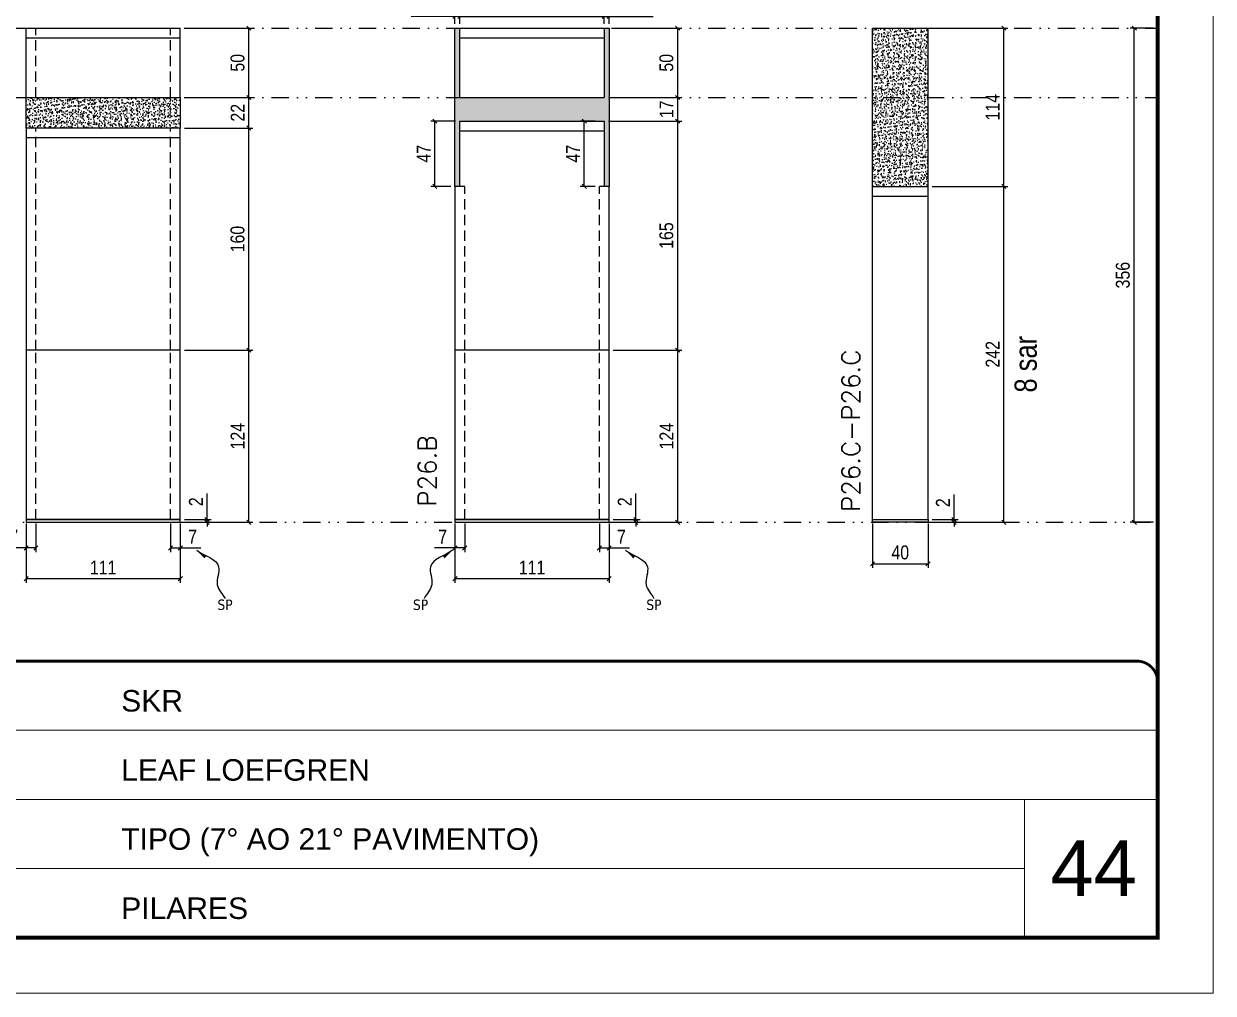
# Model space of a CAD drawing. Extents: x 14400 to 27878, y -21631 to 6985.
# Drawn here: x 19797 to 20653, y -5551 to -4853 of the extents above; entities that cross this region are included whole.
import ezdxf

# ---------------------------------------------------------------- set-up
doc = ezdxf.new("R2010")
doc.units = 0
for name, pattern in [('CONTINUO', [0]), ('DASHED', [0.75, 0.5, -0.25]), ('DIVIDE2', [0.625, 0.25, -0.125, 0, -0.125, 0, -0.125]), ('HIDDEN', [0.375, 0.25, -0.125])]:
    doc.linetypes.add(name, pattern=pattern)
for name, color, linetype, lineweight in [('CARIMBO', 255, 'Continuous', 9), ('Folhas', 255, 'Continuous', 9), ('SARRAFO DE PRESSAO', 251, 'DASHED', 9), ('Texto Seção', 7, 'Continuous', 15)]:
    doc.layers.add(name, color=color, linetype=linetype, lineweight=lineweight)
for name, color, linetype in [('COTA', 241, 'Continuous'), ('NOMENCLATURA', 7, 'Continuous'), ('Nível', 160, 'Continuous'), ('Painéis', 200, 'Continuous'), ('SARR_2.2x7', 40, 'Continuous'), ('Sarrafo de Pressão', 42, 'HIDDEN'), ('texto', 7, 'Continuous')]:
    doc.layers.add(name, color=color, linetype=linetype)
doc.styles.add('ARIAL', font='arial.ttf')
doc.styles.add('ARIAL_NARROW', font='ARIALN.TTF', dxfattribs={"height": 0.2})
doc.styles.add('COTA TECNICA', font='techl___.ttf', dxfattribs={"height": 10})
doc.styles.add('COTA TECNICA-50', font='techl___.ttf', dxfattribs={"height": 10})
doc.styles.add('REGUA-120', font='ROMANS.shx', dxfattribs={"height": 15})
doc.styles.get("Standard").update_dxf_attribs({"font": 'arial.ttf'})
doc.dimstyles.new('COTA PAINEL-50', dxfattribs={"dimtxt": 10, "dimasz": 3, "dimexe": 3, "dimexo": 3, "dimgap": 3, "dimtad": 1, "dimdec": 1, "dimzin": 12, "dimdsep": 46, "dimtxsty": 'COTA TECNICA-50', "dimblk1": 'OBLIQUE', "dimblk2": 'OBLIQUE', "dimsah": 1, "dimcen": 0.9, "dimclrd": 4, "dimclre": 4, "dimclrt": 240, "dimadec": 1, "dimazin": 3, "dimtfac": 1, "dimtdec": 1, "dimtmove": 0, "dimatfit": 3, "dimfxl": 1, "dimtolj": 1, "dimtzin": 12, "dimarcsym": 0})
doc.dimstyles.new('PAINEL', dxfattribs={"dimtxt": 10, "dimasz": 3, "dimexe": 3, "dimexo": 3, "dimgap": 3, "dimtad": 1, "dimdec": 1, "dimzin": 12, "dimdsep": 46, "dimtxsty": 'COTA TECNICA', "dimblk1": 'OBLIQUE', "dimblk2": 'OBLIQUE', "dimsah": 1, "dimcen": 0.9, "dimclrd": 4, "dimclre": 4, "dimclrt": 240, "dimadec": 1, "dimazin": 3, "dimtfac": 1, "dimtdec": 1, "dimtmove": 0, "dimatfit": 3, "dimfxl": 1, "dimtolj": 1, "dimtzin": 12, "dimarcsym": 0})
doc.dimstyles.get("Standard").update_dxf_attribs({"dimtxt": 0.18, "dimasz": 0.18, "dimexe": 0.18, "dimexo": 0.0625, "dimgap": 0.09, "dimtad": 0, "dimtih": 1, "dimtoh": 1, "dimdec": 4, "dimzin": 0, "dimdsep": 46, "dimtxsty": 'Standard', "dimcen": 0.09, "dimadec": 0, "dimazin": 0, "dimtfac": 1, "dimtdec": 4, "dimtofl": 0, "dimtmove": 0, "dimatfit": 3, "dimfxl": 1, "dimtolj": 1, "dimtzin": 0, "dimarcsym": 0})

# ---------------------------------------------------------------- blocks, each defined once
blk = doc.blocks.new('9999999999')
at = {"color": 30, "linetype": 'CONTINUO'}
for p, q in [((98564.56, 34379.64), (99583.98, 34379.64)), ((98564.56, 34329.83), (99487.98, 34329.83)), ((99583.98, 34329.83), (99487.98, 34329.83)), ((99487.98, 34329.83), (99487.98, 34230.21)), ((98564.56, 34280.02), (99487.98, 34280.02))]:
    blk.add_line(p, q, dxfattribs=at)
at = {"color": 30, "linetype": 'CONTINUO', "const_width": 2}
blk.add_lwpolyline([(99583.98, 34230.21), (99583.98, 34414.45, 0.414214), (99568.98, 34429.45), (98228.98, 34429.45, 0.414214), (98213.98, 34414.45), (98213.98, 34245.21, 0.414214), (98228.98, 34230.21), (99583.98, 34230.21)], format="xyb", dxfattribs=at)
at = {"layer": 'Folhas'}
blk.add_lwpolyline([(98138.98, 34190.21), (99623.98, 34190.21), (99623.98, 35240.21), (98138.98, 35240.21)], close=True, dxfattribs=at)
at = {"layer": 'Folhas', "color": 30, "const_width": 3}
blk.add_lwpolyline([(98213.98, 34230.21), (99583.98, 34230.21), (99583.98, 35200.21), (98213.98, 35200.21)], close=True, dxfattribs=at)
at = {"color": 7, "linetype": 'Continuous', "ltscale": 5, "style": 'ARIAL'}
for s, height, p in [('SKR', 15.483, (98837.68, 34393.13)), ('LEAF LOEFGREN', 15.4829, (98837.68, 34343.32)), ('TIPO (7° AO 21° PAVIMENTO)', 15.4829, (98837.68, 34293.51)), ('PILARES', 15.483, (98837.68, 34243.7))]:
    blk.add_text(s, height=height, dxfattribs=at).set_placement(p)
blk = doc.blocks.new('_Oblique')
at = {"color": 0, "linetype": 'ByBlock', "lineweight": -2}
blk.add_line((-0.5, -0.5), (0.5, 0.5), dxfattribs=at)
blk = doc.blocks.new('*D2198')
at = {"layer": 'COTA', "color": 4, "lineweight": -2, "transparency": 16777216}
for p, q in [((20610.47, -4855.74), (20593.63, -4855.74)), ((20596.63, -5211.74), (20596.63, -4855.74)), ((20610.47, -5211.74), (20593.63, -5211.74))]:
    blk.add_line(p, q, dxfattribs=at)
at = {"layer": 'Defpoints', "color": 0, "transparency": 16777216}
for p in [(20596.63, -4855.74), (20613.47, -4855.74), (20613.47, -5211.74)]:
    blk.add_point(p, dxfattribs=at)
at = {"layer": 'COTA', "color": 4, "lineweight": -2, "transparency": 16777216, "xscale": 3, "yscale": 3, "zscale": 3}
for p, rotation in [((20596.63, -4855.74), 90), ((20596.63, -5211.74), 270)]:
    blk.add_blockref('_Oblique', p, dxfattribs=dict(at, rotation=rotation))
at = {"layer": 'COTA', "color": 240, "transparency": 16777216, "insert": (20588.41, -5033.74), "char_height": 10, "attachment_point": 5, "rotation": 90, "style": 'COTA TECNICA'}
blk.add_mtext('\\A1;356', dxfattribs=at)
blk = doc.blocks.new('*D2199')
at = {"layer": 'COTA', "color": 4, "lineweight": -2, "transparency": 16777216}
for p, q in [((19798.68, -5212.74), (19798.68, -5255.42)), ((19909.68, -5212.74), (19909.68, -5255.42)), ((19909.68, -5252.42), (19798.68, -5252.42))]:
    blk.add_line(p, q, dxfattribs=at)
at = {"layer": 'Defpoints', "color": 0, "transparency": 16777216}
for p in [(19798.68, -5209.74), (19909.68, -5209.74), (19798.68, -5252.42)]:
    blk.add_point(p, dxfattribs=at)
at = {"layer": 'COTA', "color": 4, "lineweight": -2, "transparency": 16777216, "xscale": 3, "yscale": 3, "zscale": 3, "rotation": 180}
blk.add_blockref('_Oblique', (19798.68, -5252.42), dxfattribs=at)
at = {"layer": 'COTA', "color": 4, "lineweight": -2, "transparency": 16777216, "xscale": 3, "yscale": 3, "zscale": 3}
blk.add_blockref('_Oblique', (19909.68, -5252.42), dxfattribs=at)
at = {"layer": 'COTA', "color": 240, "transparency": 16777216, "insert": (19854.18, -5244.36), "char_height": 10, "attachment_point": 5, "style": 'COTA TECNICA'}
blk.add_mtext('\\A1;111', dxfattribs=at)
blk = doc.blocks.new('*D2200')
at = {"layer": 'COTA', "color": 4, "lineweight": -2, "transparency": 16777216}
for p, q in [((19902.68, -5212.74), (19902.68, -5233.25)), ((19909.68, -5214.74), (19909.68, -5233.25)), ((19902.68, -5230.25), (19909.68, -5230.25)), ((19909.68, -5230.25), (19924.41, -5230.25))]:
    blk.add_line(p, q, dxfattribs=at)
at = {"layer": 'Defpoints', "color": 0, "transparency": 16777216}
for p in [(19902.68, -5209.74), (19909.68, -5211.74), (19909.68, -5230.25)]:
    blk.add_point(p, dxfattribs=at)
at = {"layer": 'COTA', "color": 4, "lineweight": -2, "transparency": 16777216, "xscale": 3, "yscale": 3, "zscale": 3, "rotation": 180}
blk.add_blockref('_Oblique', (19902.68, -5230.25), dxfattribs=at)
at = {"layer": 'COTA', "color": 4, "lineweight": -2, "transparency": 16777216, "xscale": 3, "yscale": 3, "zscale": 3}
blk.add_blockref('_Oblique', (19909.68, -5230.25), dxfattribs=at)
at = {"layer": 'COTA', "color": 240, "transparency": 16777216, "insert": (19918.54, -5222.18), "char_height": 10, "attachment_point": 5, "style": 'COTA TECNICA-50'}
blk.add_mtext('\\A1;7', dxfattribs=at)
blk = doc.blocks.new('*D2201')
at = {"layer": 'COTA', "color": 4, "lineweight": -2, "transparency": 16777216}
for p, q in [((19798.68, -5214.74), (19798.68, -5233.25)), ((19805.68, -5212.74), (19805.68, -5233.25)), ((19798.68, -5230.25), (19783.95, -5230.25)), ((19805.68, -5230.25), (19798.68, -5230.25))]:
    blk.add_line(p, q, dxfattribs=at)
at = {"layer": 'Defpoints', "color": 0, "transparency": 16777216}
for p in [(19798.68, -5211.74), (19805.68, -5209.74), (19798.68, -5230.25)]:
    blk.add_point(p, dxfattribs=at)
at = {"layer": 'COTA', "color": 4, "lineweight": -2, "transparency": 16777216, "xscale": 3, "yscale": 3, "zscale": 3, "rotation": 180}
blk.add_blockref('_Oblique', (19798.68, -5230.25), dxfattribs=at)
at = {"layer": 'COTA', "color": 4, "lineweight": -2, "transparency": 16777216, "xscale": 3, "yscale": 3, "zscale": 3}
blk.add_blockref('_Oblique', (19805.68, -5230.25), dxfattribs=at)
at = {"layer": 'COTA', "color": 240, "transparency": 16777216, "insert": (19789.81, -5222.18), "char_height": 10, "attachment_point": 5, "style": 'COTA TECNICA-50'}
blk.add_mtext('\\A1;7', dxfattribs=at)
blk = doc.blocks.new('*D2203')
at = {"layer": 'COTA', "color": 4, "linetype": 'ByBlock', "lineweight": -2, "transparency": 16777216}
for p, q in [((19912.68, -5087.74), (19962.04, -5087.74)), ((19959.04, -5211.74), (19959.04, -5087.74)), ((19912.68, -5211.74), (19962.04, -5211.74))]:
    blk.add_line(p, q, dxfattribs=at)
at = {"layer": 'Defpoints', "color": 0, "linetype": 'ByBlock', "transparency": 16777216}
for p in [(19909.68, -5087.74), (19959.04, -5087.74), (19909.68, -5211.74)]:
    blk.add_point(p, dxfattribs=at)
at = {"layer": 'COTA', "color": 4, "linetype": 'ByBlock', "lineweight": -2, "transparency": 16777216, "xscale": 3, "yscale": 3, "zscale": 3}
for p, rotation in [((19959.04, -5087.74), 90), ((19959.04, -5211.74), 270)]:
    blk.add_blockref('_Oblique', p, dxfattribs=dict(at, rotation=rotation))
at = {"layer": 'COTA', "color": 240, "linetype": 'ByBlock', "transparency": 16777216, "insert": (19950.97, -5149.74), "char_height": 10, "attachment_point": 5, "rotation": 90, "style": 'COTA TECNICA'}
blk.add_mtext('\\A1;124', dxfattribs=at)
blk = doc.blocks.new('*D2202')
at = {"layer": 'COTA', "color": 4, "lineweight": -2, "transparency": 16777216}
for p, q in [((19928.94, -5209.74), (19928.94, -5190.94)), ((19912.68, -5209.74), (19931.94, -5209.74)), ((19912.68, -5211.74), (19931.94, -5211.74)), ((19928.94, -5211.74), (19928.94, -5209.74)), ((19928.94, -5211.74), (19928.94, -5214.74))]:
    blk.add_line(p, q, dxfattribs=at)
at = {"layer": 'Defpoints', "color": 0, "transparency": 16777216}
for p in [(19909.68, -5209.74), (19909.68, -5211.74), (19928.94, -5211.74)]:
    blk.add_point(p, dxfattribs=at)
at = {"layer": 'COTA', "color": 4, "lineweight": -2, "transparency": 16777216, "xscale": 3, "yscale": 3, "zscale": 3}
for p, rotation in [((19928.94, -5209.74), 270), ((19928.94, -5211.74), 90)]:
    blk.add_blockref('_Oblique', p, dxfattribs=dict(at, rotation=rotation))
at = {"layer": 'COTA', "color": 240, "transparency": 16777216, "insert": (19920.94, -5196.99), "char_height": 10, "attachment_point": 5, "rotation": 90, "style": 'COTA TECNICA-50'}
blk.add_mtext('\\A1;2', dxfattribs=at)
blk = doc.blocks.new('*D2204')
at = {"layer": 'COTA', "color": 4, "linetype": 'ByBlock', "lineweight": -2, "transparency": 16777216}
for p, q in [((19912.68, -5087.74), (19962.04, -5087.74)), ((19959.04, -5211.74), (19959.04, -5087.74)), ((19912.68, -5211.74), (19962.04, -5211.74))]:
    blk.add_line(p, q, dxfattribs=at)
at = {"layer": 'Defpoints', "color": 0, "linetype": 'ByBlock', "transparency": 16777216}
for p in [(19909.68, -5087.74), (19959.04, -5087.74), (19909.68, -5211.74)]:
    blk.add_point(p, dxfattribs=at)
at = {"layer": 'COTA', "color": 4, "linetype": 'ByBlock', "lineweight": -2, "transparency": 16777216, "xscale": 3, "yscale": 3, "zscale": 3}
for p, rotation in [((19959.04, -5087.74), 90), ((19959.04, -5211.74), 270)]:
    blk.add_blockref('_Oblique', p, dxfattribs=dict(at, rotation=rotation))
at = {"layer": 'COTA', "color": 240, "linetype": 'ByBlock', "transparency": 16777216, "insert": (19950.97, -5149.74), "char_height": 10, "attachment_point": 5, "rotation": 90, "style": 'COTA TECNICA'}
blk.add_mtext('\\A1;124', dxfattribs=at)
blk = doc.blocks.new('*D2205')
at = {"layer": 'COTA', "color": 4, "lineweight": -2, "transparency": 16777216}
for p, q in [((19912.68, -4905.74), (19962.04, -4905.74)), ((19959.04, -4927.74), (19959.04, -4905.74)), ((19912.68, -4927.74), (19962.04, -4927.74))]:
    blk.add_line(p, q, dxfattribs=at)
at = {"layer": 'Defpoints', "color": 0, "transparency": 16777216}
for p in [(19909.68, -4905.74), (19959.04, -4905.74), (19909.68, -4927.74)]:
    blk.add_point(p, dxfattribs=at)
at = {"layer": 'COTA', "color": 4, "lineweight": -2, "transparency": 16777216, "xscale": 3, "yscale": 3, "zscale": 3}
for p, rotation in [((19959.04, -4905.74), 90), ((19959.04, -4927.74), 270)]:
    blk.add_blockref('_Oblique', p, dxfattribs=dict(at, rotation=rotation))
at = {"layer": 'COTA', "color": 240, "transparency": 16777216, "insert": (19951.04, -4916.74), "char_height": 10, "attachment_point": 5, "rotation": 90, "style": 'COTA TECNICA'}
blk.add_mtext('\\A1;22', dxfattribs=at)
blk = doc.blocks.new('*D2206')
at = {"layer": 'COTA', "color": 4, "lineweight": -2, "transparency": 16777216}
for p, q in [((19912.68, -4927.74), (19962.04, -4927.74)), ((19959.04, -5087.74), (19959.04, -4927.74)), ((19912.68, -5087.74), (19962.04, -5087.74))]:
    blk.add_line(p, q, dxfattribs=at)
at = {"layer": 'Defpoints', "color": 0, "transparency": 16777216}
for p in [(19909.68, -4927.74), (19959.04, -4927.74), (19909.68, -5087.74)]:
    blk.add_point(p, dxfattribs=at)
at = {"layer": 'COTA', "color": 4, "lineweight": -2, "transparency": 16777216, "xscale": 3, "yscale": 3, "zscale": 3}
for p, rotation in [((19959.04, -4927.74), 90), ((19959.04, -5087.74), 270)]:
    blk.add_blockref('_Oblique', p, dxfattribs=dict(at, rotation=rotation))
at = {"layer": 'COTA', "color": 240, "transparency": 16777216, "insert": (19950.94, -5007.74), "char_height": 10, "attachment_point": 5, "rotation": 90, "style": 'COTA TECNICA'}
blk.add_mtext('\\A1;160', dxfattribs=at)
blk = doc.blocks.new('*D2207')
at = {"layer": 'COTA', "color": 4, "lineweight": -2, "transparency": 16777216}
for p, q in [((19912.68, -4855.74), (19962.04, -4855.74)), ((19959.04, -4905.74), (19959.04, -4855.74)), ((19912.68, -4905.74), (19962.04, -4905.74))]:
    blk.add_line(p, q, dxfattribs=at)
at = {"layer": 'Defpoints', "color": 0, "transparency": 16777216}
for p in [(19909.68, -4855.74), (19959.04, -4855.74), (19909.68, -4905.74)]:
    blk.add_point(p, dxfattribs=at)
at = {"layer": 'COTA', "color": 4, "lineweight": -2, "transparency": 16777216, "xscale": 3, "yscale": 3, "zscale": 3}
for p, rotation in [((19959.04, -4855.74), 90), ((19959.04, -4905.74), 270)]:
    blk.add_blockref('_Oblique', p, dxfattribs=dict(at, rotation=rotation))
at = {"layer": 'COTA', "color": 240, "transparency": 16777216, "insert": (19950.94, -4880.74), "char_height": 10, "attachment_point": 5, "rotation": 90, "style": 'COTA TECNICA'}
blk.add_mtext('\\A1;50', dxfattribs=at)
blk = doc.blocks.new('*D2208')
at = {"layer": 'COTA', "color": 4, "lineweight": -2, "transparency": 16777216}
for p, q in [((20107.49, -5212.74), (20107.49, -5255.42)), ((20218.49, -5212.74), (20218.49, -5255.42)), ((20218.49, -5252.42), (20107.49, -5252.42))]:
    blk.add_line(p, q, dxfattribs=at)
at = {"layer": 'Defpoints', "color": 0, "transparency": 16777216}
for p in [(20107.49, -5209.74), (20218.49, -5209.74), (20107.49, -5252.42)]:
    blk.add_point(p, dxfattribs=at)
at = {"layer": 'COTA', "color": 4, "lineweight": -2, "transparency": 16777216, "xscale": 3, "yscale": 3, "zscale": 3, "rotation": 180}
blk.add_blockref('_Oblique', (20107.49, -5252.42), dxfattribs=at)
at = {"layer": 'COTA', "color": 4, "lineweight": -2, "transparency": 16777216, "xscale": 3, "yscale": 3, "zscale": 3}
blk.add_blockref('_Oblique', (20218.49, -5252.42), dxfattribs=at)
at = {"layer": 'COTA', "color": 240, "transparency": 16777216, "insert": (20162.99, -5244.36), "char_height": 10, "attachment_point": 5, "style": 'COTA TECNICA'}
blk.add_mtext('\\A1;111', dxfattribs=at)
blk = doc.blocks.new('*D2209')
at = {"layer": 'COTA', "color": 4, "lineweight": -2, "transparency": 16777216}
for p, q in [((20211.49, -5212.74), (20211.49, -5233.25)), ((20218.49, -5214.74), (20218.49, -5233.25)), ((20211.49, -5230.25), (20218.49, -5230.25)), ((20218.49, -5230.25), (20233.22, -5230.25))]:
    blk.add_line(p, q, dxfattribs=at)
at = {"layer": 'Defpoints', "color": 0, "transparency": 16777216}
for p in [(20211.49, -5209.74), (20218.49, -5211.74), (20218.49, -5230.25)]:
    blk.add_point(p, dxfattribs=at)
at = {"layer": 'COTA', "color": 4, "lineweight": -2, "transparency": 16777216, "xscale": 3, "yscale": 3, "zscale": 3, "rotation": 180}
blk.add_blockref('_Oblique', (20211.49, -5230.25), dxfattribs=at)
at = {"layer": 'COTA', "color": 4, "lineweight": -2, "transparency": 16777216, "xscale": 3, "yscale": 3, "zscale": 3}
blk.add_blockref('_Oblique', (20218.49, -5230.25), dxfattribs=at)
at = {"layer": 'COTA', "color": 240, "transparency": 16777216, "insert": (20227.35, -5222.18), "char_height": 10, "attachment_point": 5, "style": 'COTA TECNICA-50'}
blk.add_mtext('\\A1;7', dxfattribs=at)
blk = doc.blocks.new('*D2210')
at = {"layer": 'COTA', "color": 4, "lineweight": -2, "transparency": 16777216}
for p, q in [((20107.49, -5214.74), (20107.49, -5233.25)), ((20114.49, -5212.74), (20114.49, -5233.25)), ((20107.49, -5230.25), (20092.76, -5230.25)), ((20114.49, -5230.25), (20107.49, -5230.25))]:
    blk.add_line(p, q, dxfattribs=at)
at = {"layer": 'Defpoints', "color": 0, "transparency": 16777216}
for p in [(20107.49, -5211.74), (20114.49, -5209.74), (20107.49, -5230.25)]:
    blk.add_point(p, dxfattribs=at)
at = {"layer": 'COTA', "color": 4, "lineweight": -2, "transparency": 16777216, "xscale": 3, "yscale": 3, "zscale": 3, "rotation": 180}
blk.add_blockref('_Oblique', (20107.49, -5230.25), dxfattribs=at)
at = {"layer": 'COTA', "color": 4, "lineweight": -2, "transparency": 16777216, "xscale": 3, "yscale": 3, "zscale": 3}
blk.add_blockref('_Oblique', (20114.49, -5230.25), dxfattribs=at)
at = {"layer": 'COTA', "color": 240, "transparency": 16777216, "insert": (20098.62, -5222.18), "char_height": 10, "attachment_point": 5, "style": 'COTA TECNICA-50'}
blk.add_mtext('\\A1;7', dxfattribs=at)
blk = doc.blocks.new('*D2212')
at = {"layer": 'COTA', "color": 4, "linetype": 'ByBlock', "lineweight": -2, "transparency": 16777216}
for p, q in [((20221.49, -5087.74), (20270.85, -5087.74)), ((20267.85, -5211.74), (20267.85, -5087.74)), ((20221.49, -5211.74), (20270.85, -5211.74))]:
    blk.add_line(p, q, dxfattribs=at)
at = {"layer": 'Defpoints', "color": 0, "linetype": 'ByBlock', "transparency": 16777216}
for p in [(20218.49, -5087.74), (20267.85, -5087.74), (20218.49, -5211.74)]:
    blk.add_point(p, dxfattribs=at)
at = {"layer": 'COTA', "color": 4, "linetype": 'ByBlock', "lineweight": -2, "transparency": 16777216, "xscale": 3, "yscale": 3, "zscale": 3}
for p, rotation in [((20267.85, -5087.74), 90), ((20267.85, -5211.74), 270)]:
    blk.add_blockref('_Oblique', p, dxfattribs=dict(at, rotation=rotation))
at = {"layer": 'COTA', "color": 240, "linetype": 'ByBlock', "transparency": 16777216, "insert": (20259.78, -5149.74), "char_height": 10, "attachment_point": 5, "rotation": 90, "style": 'COTA TECNICA'}
blk.add_mtext('\\A1;124', dxfattribs=at)
blk = doc.blocks.new('*D2211')
at = {"layer": 'COTA', "color": 4, "lineweight": -2, "transparency": 16777216}
for p, q in [((20237.75, -5209.74), (20237.75, -5190.94)), ((20221.49, -5209.74), (20240.75, -5209.74)), ((20221.49, -5211.74), (20240.75, -5211.74)), ((20237.75, -5211.74), (20237.75, -5209.74)), ((20237.75, -5211.74), (20237.75, -5214.74))]:
    blk.add_line(p, q, dxfattribs=at)
at = {"layer": 'Defpoints', "color": 0, "transparency": 16777216}
for p in [(20218.49, -5209.74), (20218.49, -5211.74), (20237.75, -5211.74)]:
    blk.add_point(p, dxfattribs=at)
at = {"layer": 'COTA', "color": 4, "lineweight": -2, "transparency": 16777216, "xscale": 3, "yscale": 3, "zscale": 3}
for p, rotation in [((20237.75, -5209.74), 270), ((20237.75, -5211.74), 90)]:
    blk.add_blockref('_Oblique', p, dxfattribs=dict(at, rotation=rotation))
at = {"layer": 'COTA', "color": 240, "transparency": 16777216, "insert": (20229.75, -5196.99), "char_height": 10, "attachment_point": 5, "rotation": 90, "style": 'COTA TECNICA-50'}
blk.add_mtext('\\A1;2', dxfattribs=at)
blk = doc.blocks.new('*D2213')
at = {"layer": 'COTA', "color": 4, "linetype": 'ByBlock', "lineweight": -2, "transparency": 16777216}
for p, q in [((20221.49, -5087.74), (20270.85, -5087.74)), ((20267.85, -5211.74), (20267.85, -5087.74)), ((20221.49, -5211.74), (20270.85, -5211.74))]:
    blk.add_line(p, q, dxfattribs=at)
at = {"layer": 'Defpoints', "color": 0, "linetype": 'ByBlock', "transparency": 16777216}
for p in [(20218.49, -5087.74), (20267.85, -5087.74), (20218.49, -5211.74)]:
    blk.add_point(p, dxfattribs=at)
at = {"layer": 'COTA', "color": 4, "linetype": 'ByBlock', "lineweight": -2, "transparency": 16777216, "xscale": 3, "yscale": 3, "zscale": 3}
for p, rotation in [((20267.85, -5087.74), 90), ((20267.85, -5211.74), 270)]:
    blk.add_blockref('_Oblique', p, dxfattribs=dict(at, rotation=rotation))
at = {"layer": 'COTA', "color": 240, "linetype": 'ByBlock', "transparency": 16777216, "insert": (20259.78, -5149.74), "char_height": 10, "attachment_point": 5, "rotation": 90, "style": 'COTA TECNICA'}
blk.add_mtext('\\A1;124', dxfattribs=at)
blk = doc.blocks.new('*D2214')
at = {"layer": 'COTA', "color": 4, "lineweight": -2, "transparency": 16777216}
for p, q in [((20217.99, -4922.74), (20270.85, -4922.74)), ((20267.85, -5087.74), (20267.85, -4922.74)), ((20221.49, -5087.74), (20270.85, -5087.74))]:
    blk.add_line(p, q, dxfattribs=at)
at = {"layer": 'Defpoints', "color": 0, "transparency": 16777216}
for p in [(20214.99, -4922.74), (20267.85, -4922.74), (20218.49, -5087.74)]:
    blk.add_point(p, dxfattribs=at)
at = {"layer": 'COTA', "color": 4, "lineweight": -2, "transparency": 16777216, "xscale": 3, "yscale": 3, "zscale": 3}
for p, rotation in [((20267.85, -4922.74), 90), ((20267.85, -5087.74), 270)]:
    blk.add_blockref('_Oblique', p, dxfattribs=dict(at, rotation=rotation))
at = {"layer": 'COTA', "color": 240, "transparency": 16777216, "insert": (20259.74, -5005.24), "char_height": 10, "attachment_point": 5, "rotation": 90, "style": 'COTA TECNICA'}
blk.add_mtext('\\A1;165', dxfattribs=at)
blk = doc.blocks.new('*D2215')
at = {"layer": 'COTA', "color": 4, "lineweight": -2, "transparency": 16777216}
for p, q in [((20408.13, -5212.74), (20408.13, -5244.63)), ((20448.13, -5212.74), (20448.13, -5244.63)), ((20408.13, -5241.63), (20448.13, -5241.63))]:
    blk.add_line(p, q, dxfattribs=at)
at = {"layer": 'Defpoints', "color": 0, "transparency": 16777216}
for p in [(20408.13, -5209.74), (20448.13, -5209.74), (20448.13, -5241.63)]:
    blk.add_point(p, dxfattribs=at)
at = {"layer": 'COTA', "color": 4, "lineweight": -2, "transparency": 16777216, "xscale": 3, "yscale": 3, "zscale": 3, "rotation": 180}
blk.add_blockref('_Oblique', (20408.13, -5241.63), dxfattribs=at)
at = {"layer": 'COTA', "color": 4, "lineweight": -2, "transparency": 16777216, "xscale": 3, "yscale": 3, "zscale": 3}
blk.add_blockref('_Oblique', (20448.13, -5241.63), dxfattribs=at)
at = {"layer": 'COTA', "color": 240, "transparency": 16777216, "insert": (20428.13, -5233.53), "char_height": 10, "attachment_point": 5, "style": 'COTA TECNICA'}
blk.add_mtext('\\A1;40', dxfattribs=at)
blk = doc.blocks.new('*D2216')
at = {"layer": 'COTA', "color": 4, "lineweight": -2, "transparency": 16777216}
for p, q in [((20466.83, -5209.74), (20466.83, -5191.63)), ((20451.13, -5209.74), (20469.83, -5209.74)), ((20451.13, -5211.74), (20469.83, -5211.74)), ((20466.83, -5211.74), (20466.83, -5209.74)), ((20466.83, -5211.74), (20466.83, -5214.74))]:
    blk.add_line(p, q, dxfattribs=at)
at = {"layer": 'Defpoints', "color": 0, "transparency": 16777216}
for p in [(20448.13, -5209.74), (20448.13, -5211.74), (20466.83, -5209.74)]:
    blk.add_point(p, dxfattribs=at)
at = {"layer": 'COTA', "color": 4, "lineweight": -2, "transparency": 16777216, "xscale": 3, "yscale": 3, "zscale": 3}
for p, rotation in [((20466.83, -5209.74), 270), ((20466.83, -5211.74), 90)]:
    blk.add_blockref('_Oblique', p, dxfattribs=dict(at, rotation=rotation))
at = {"layer": 'COTA', "color": 240, "transparency": 16777216, "insert": (20458.83, -5197.69), "char_height": 10, "attachment_point": 5, "rotation": 90, "style": 'COTA TECNICA-50'}
blk.add_mtext('\\A1;2', dxfattribs=at)
blk = doc.blocks.new('*D2217')
at = {"layer": 'COTA', "color": 4, "lineweight": -2, "transparency": 16777216}
for p, q in [((20451.13, -4969.74), (20505.7, -4969.74)), ((20502.7, -5211.74), (20502.7, -4969.74)), ((20451.13, -5211.74), (20505.7, -5211.74))]:
    blk.add_line(p, q, dxfattribs=at)
at = {"layer": 'Defpoints', "color": 0, "transparency": 16777216}
for p in [(20448.13, -4969.74), (20502.7, -4969.74), (20448.13, -5211.74)]:
    blk.add_point(p, dxfattribs=at)
at = {"layer": 'COTA', "color": 4, "lineweight": -2, "transparency": 16777216, "xscale": 3, "yscale": 3, "zscale": 3}
for p, rotation in [((20502.7, -4969.74), 90), ((20502.7, -5211.74), 270)]:
    blk.add_blockref('_Oblique', p, dxfattribs=dict(at, rotation=rotation))
at = {"layer": 'COTA', "color": 240, "transparency": 16777216, "insert": (20494.63, -5090.74), "char_height": 10, "attachment_point": 5, "rotation": 90, "style": 'COTA TECNICA'}
blk.add_mtext('\\A1;242', dxfattribs=at)
blk = doc.blocks.new('*D2218')
at = {"layer": 'COTA', "color": 4, "lineweight": -2, "transparency": 16777216}
for p, q in [((20451.13, -4855.74), (20505.7, -4855.74)), ((20502.7, -4969.74), (20502.7, -4855.74)), ((20451.13, -4969.74), (20505.7, -4969.74))]:
    blk.add_line(p, q, dxfattribs=at)
at = {"layer": 'Defpoints', "color": 0, "transparency": 16777216}
for p in [(20448.13, -4855.74), (20502.7, -4855.74), (20448.13, -4969.74)]:
    blk.add_point(p, dxfattribs=at)
at = {"layer": 'COTA', "color": 4, "lineweight": -2, "transparency": 16777216, "xscale": 3, "yscale": 3, "zscale": 3}
for p, rotation in [((20502.7, -4855.74), 90), ((20502.7, -4969.74), 270)]:
    blk.add_blockref('_Oblique', p, dxfattribs=dict(at, rotation=rotation))
at = {"layer": 'COTA', "color": 240, "transparency": 16777216, "insert": (20494.63, -4912.74), "char_height": 10, "attachment_point": 5, "rotation": 90, "style": 'COTA TECNICA'}
blk.add_mtext('\\A1;114', dxfattribs=at)
blk = doc.blocks.new('*D3000')
at = {"layer": 'COTA', "color": 4, "lineweight": -2, "transparency": 16777216}
for p, q in [((20107.49, -4847.33), (20075.88, -4847.33)), ((20107.49, -4852.74), (20107.49, -4844.33)), ((20110.99, -4847.33), (20107.49, -4847.33)), ((20110.99, -4852.74), (20110.99, -4844.33)), ((20110.99, -4847.33), (20113.99, -4847.33))]:
    blk.add_line(p, q, dxfattribs=at)
at = {"layer": 'Defpoints', "color": 0, "transparency": 16777216}
for p in [(20107.49, -4847.33), (20107.49, -4855.74), (20110.99, -4855.74)]:
    blk.add_point(p, dxfattribs=at)
at = {"layer": 'COTA', "color": 4, "lineweight": -2, "transparency": 16777216, "xscale": 3, "yscale": 3, "zscale": 3}
blk.add_blockref('_Oblique', (20107.49, -4847.33), dxfattribs=at)
at = {"layer": 'COTA', "color": 4, "lineweight": -2, "transparency": 16777216, "xscale": 3, "yscale": 3, "zscale": 3, "rotation": 180}
blk.add_blockref('_Oblique', (20110.99, -4847.33), dxfattribs=at)
at = {"layer": 'COTA', "color": 240, "transparency": 16777216, "insert": (20088.68, -4839.12), "char_height": 10, "attachment_point": 5, "style": 'COTA TECNICA'}
blk.add_mtext('\\A1;3.5', dxfattribs=at)
blk = doc.blocks.new('*D3001')
at = {"layer": 'COTA', "color": 4, "lineweight": -2, "transparency": 16777216}
for p, q in [((20110.99, -4852.74), (20110.99, -4844.33)), ((20110.99, -4847.33), (20214.99, -4847.33)), ((20214.99, -4852.74), (20214.99, -4844.33))]:
    blk.add_line(p, q, dxfattribs=at)
at = {"layer": 'Defpoints', "color": 0, "transparency": 16777216}
for p in [(20214.99, -4847.33), (20110.99, -4855.74), (20214.99, -4855.74)]:
    blk.add_point(p, dxfattribs=at)
at = {"layer": 'COTA', "color": 4, "lineweight": -2, "transparency": 16777216, "xscale": 3, "yscale": 3, "zscale": 3, "rotation": 180}
blk.add_blockref('_Oblique', (20110.99, -4847.33), dxfattribs=at)
at = {"layer": 'COTA', "color": 4, "lineweight": -2, "transparency": 16777216, "xscale": 3, "yscale": 3, "zscale": 3}
blk.add_blockref('_Oblique', (20214.99, -4847.33), dxfattribs=at)
at = {"layer": 'COTA', "color": 240, "transparency": 16777216, "insert": (20162.99, -4839.23), "char_height": 10, "attachment_point": 5, "style": 'COTA TECNICA'}
blk.add_mtext('\\A1;104', dxfattribs=at)
blk = doc.blocks.new('*D3002')
at = {"layer": 'COTA', "color": 4, "lineweight": -2, "transparency": 16777216}
for p, q in [((20214.99, -4847.33), (20211.99, -4847.33)), ((20214.99, -4852.74), (20214.99, -4844.33)), ((20214.99, -4847.33), (20218.49, -4847.33)), ((20218.49, -4852.74), (20218.49, -4844.33)), ((20218.49, -4847.33), (20250.09, -4847.33))]:
    blk.add_line(p, q, dxfattribs=at)
at = {"layer": 'Defpoints', "color": 0, "transparency": 16777216}
for p in [(20218.49, -4847.33), (20214.99, -4855.74), (20218.49, -4855.74)]:
    blk.add_point(p, dxfattribs=at)
at = {"layer": 'COTA', "color": 4, "lineweight": -2, "transparency": 16777216, "xscale": 3, "yscale": 3, "zscale": 3}
blk.add_blockref('_Oblique', (20214.99, -4847.33), dxfattribs=at)
at = {"layer": 'COTA', "color": 4, "lineweight": -2, "transparency": 16777216, "xscale": 3, "yscale": 3, "zscale": 3, "rotation": 180}
blk.add_blockref('_Oblique', (20218.49, -4847.33), dxfattribs=at)
at = {"layer": 'COTA', "color": 240, "transparency": 16777216, "insert": (20237.29, -4839.12), "char_height": 10, "attachment_point": 5, "style": 'COTA TECNICA'}
blk.add_mtext('\\A1;3.5', dxfattribs=at)
blk = doc.blocks.new('*D4160')
at = {"layer": 'COTA', "color": 4, "lineweight": -2, "transparency": 16777216}
for p, q in [((20107.99, -4922.74), (20090.03, -4922.74)), ((20093.03, -4969.74), (20093.03, -4922.74)), ((20104.49, -4969.74), (20090.03, -4969.74))]:
    blk.add_line(p, q, dxfattribs=at)
at = {"layer": 'Defpoints', "color": 0, "transparency": 16777216}
for p in [(20093.03, -4922.74), (20110.99, -4922.74), (20107.49, -4969.74)]:
    blk.add_point(p, dxfattribs=at)
at = {"layer": 'COTA', "color": 4, "lineweight": -2, "transparency": 16777216, "xscale": 3, "yscale": 3, "zscale": 3}
for p, rotation in [((20093.03, -4922.74), 90), ((20093.03, -4969.74), 270)]:
    blk.add_blockref('_Oblique', p, dxfattribs=dict(at, rotation=rotation))
at = {"layer": 'COTA', "color": 240, "transparency": 16777216, "insert": (20084.96, -4946.24), "char_height": 10, "attachment_point": 5, "rotation": 90, "style": 'COTA TECNICA'}
blk.add_mtext('\\A1;47', dxfattribs=at)
blk = doc.blocks.new('*D4161')
at = {"layer": 'COTA', "color": 4, "lineweight": -2, "transparency": 16777216}
for p, q in [((20208.49, -4922.74), (20197.61, -4922.74)), ((20200.61, -4969.74), (20200.61, -4922.74)), ((20208.49, -4969.74), (20197.61, -4969.74))]:
    blk.add_line(p, q, dxfattribs=at)
at = {"layer": 'Defpoints', "color": 0, "transparency": 16777216}
for p in [(20200.61, -4922.74), (20211.49, -4922.74), (20211.49, -4969.74)]:
    blk.add_point(p, dxfattribs=at)
at = {"layer": 'COTA', "color": 4, "lineweight": -2, "transparency": 16777216, "xscale": 3, "yscale": 3, "zscale": 3}
for p, rotation in [((20200.61, -4922.74), 90), ((20200.61, -4969.74), 270)]:
    blk.add_blockref('_Oblique', p, dxfattribs=dict(at, rotation=rotation))
at = {"layer": 'COTA', "color": 240, "transparency": 16777216, "insert": (20192.54, -4946.24), "char_height": 10, "attachment_point": 5, "rotation": 90, "style": 'COTA TECNICA'}
blk.add_mtext('\\A1;47', dxfattribs=at)
blk = doc.blocks.new('*D4162')
at = {"layer": 'COTA', "color": 4, "lineweight": -2, "transparency": 16777216}
for p, q in [((20217.99, -4905.74), (20270.85, -4905.74)), ((20267.85, -4922.74), (20267.85, -4905.74)), ((20217.99, -4922.74), (20270.85, -4922.74))]:
    blk.add_line(p, q, dxfattribs=at)
at = {"layer": 'Defpoints', "color": 0, "transparency": 16777216}
for p in [(20214.99, -4905.74), (20267.85, -4905.74), (20214.99, -4922.74)]:
    blk.add_point(p, dxfattribs=at)
at = {"layer": 'COTA', "color": 4, "lineweight": -2, "transparency": 16777216, "xscale": 3, "yscale": 3, "zscale": 3}
for p, rotation in [((20267.85, -4905.74), 90), ((20267.85, -4922.74), 270)]:
    blk.add_blockref('_Oblique', p, dxfattribs=dict(at, rotation=rotation))
at = {"layer": 'COTA', "color": 240, "transparency": 16777216, "insert": (20259.78, -4914.24), "char_height": 10, "attachment_point": 5, "rotation": 90, "style": 'COTA TECNICA'}
blk.add_mtext('\\A1;17', dxfattribs=at)
blk = doc.blocks.new('*D4163')
at = {"layer": 'COTA', "color": 4, "lineweight": -2, "transparency": 16777216}
for p, q in [((20221.49, -4855.74), (20270.85, -4855.74)), ((20267.85, -4905.74), (20267.85, -4855.74)), ((20217.99, -4905.74), (20270.85, -4905.74))]:
    blk.add_line(p, q, dxfattribs=at)
at = {"layer": 'Defpoints', "color": 0, "transparency": 16777216}
for p in [(20218.49, -4855.74), (20267.85, -4855.74), (20214.99, -4905.74)]:
    blk.add_point(p, dxfattribs=at)
at = {"layer": 'COTA', "color": 4, "lineweight": -2, "transparency": 16777216, "xscale": 3, "yscale": 3, "zscale": 3}
for p, rotation in [((20267.85, -4855.74), 90), ((20267.85, -4905.74), 270)]:
    blk.add_blockref('_Oblique', p, dxfattribs=dict(at, rotation=rotation))
at = {"layer": 'COTA', "color": 240, "transparency": 16777216, "insert": (20259.74, -4880.74), "char_height": 10, "attachment_point": 5, "rotation": 90, "style": 'COTA TECNICA'}
blk.add_mtext('\\A1;50', dxfattribs=at)

msp = doc.modelspace()

# ---------------------------------------------------------------- hatches: boundary and pattern name
at = {"layer": 'COTA'}
h = msp.add_hatch(dxfattribs=at)
h.set_pattern_fill('AR-CONC', color=256, scale=0.03)
h.paths.add_polyline_path([(20218.487, -4905.741), (20107.487, -4905.741), (20107.487, -4969.741), (20110.987, -4969.741), (20110.987, -4922.741), (20214.987, -4922.741), (20214.987, -4969.741), (20218.487, -4969.741)])
h.paths.add_polyline_path([(20110.987, -4855.741), (20107.487, -4855.741), (20107.487, -4905.741), (20110.987, -4905.741)])
h.paths.add_polyline_path([(20218.487, -4855.741), (20214.987, -4855.741), (20214.987, -4905.741), (20218.487, -4905.741)])
at = {"layer": 'COTA', "linetype": 'ByBlock'}
h = msp.add_hatch(dxfattribs=at)
h.set_pattern_fill('AR-CONC', color=256, scale=0.03)
h.set_pattern_definition([(50, (3126.6993, 23), (5.4655401, -0.4781726), [0.5715, -6.2865]), (355, (3126.6993, 23), (-1.0573026, 5.7317054), [0.4572, -5.0292175]), (100.451445, (3127.155, 22.96), (4.4082374, 5.2535326), [0.4857003, -5.3427073]), (46.1842, (3126.699, 24.524), (8.1323712, -1.2612698), [0.85725, -9.42975]), (96.63556, (3127.377, 24.419), (7.122124, 7.4227837), [0.7285507, -8.0140682]), (351.18415, (3126.699, 24.524), (7.122124, 7.4227837), [0.685799, -7.543792]), (21, (3127.4613, 24.143), (4.5484317, -3.067956), [0.5715, -6.2865]), (326, (3127.4613, 24.143), (1.8540609, 5.525639), [0.4572, -5.0292]), (71.451445, (3127.8404, 23.8873), (6.4024926, 2.457683), [0.4857003, -5.3426981]), (37.5, (3126.6993, 23), (0.0926581, 2.53665117), [0, -4.96824, 0, -5.1054, 0, -5.04825]), (7.5, (3126.6993, 23), (2.00458988, 3.00541724), [0, -2.91084, 0, -4.85394, 0, -1.92405]), (327.5, (3125, 23), (4.06771786, -0.17186232), [0, -1.905, 0, -5.9436, 0, -7.8867]), (317.5, (3124.238, 23), (4.44387544, 0.7627947), [0, -2.4765, 0, -3.94716, 0, -5.6007])])
h.paths.add_polyline_path([(20448.132, -4855.741), (20408.132, -4855.741), (20408.132, -4969.741), (20448.132, -4969.741)])
at = {"layer": 'COTA'}
h = msp.add_hatch(dxfattribs=at)
h.set_pattern_fill('AR-CONC', color=256, scale=0.03)
h.set_pattern_definition([(50, (3183.792, -10369.176), (5.4655401, -0.4781726), [0.5715, -6.2865]), (355, (3183.792, -10369.176), (-1.0573026, 5.7317054), [0.4572, -5.0292175]), (100.451445, (3184.2476, -10369.216), (4.4082374, 5.2535326), [0.4857003, -5.3427073]), (46.1842, (3183.792, -10367.652), (8.1323712, -1.2612698), [0.85725, -9.42975]), (96.63556, (3184.47, -10367.757), (7.122124, 7.4227837), [0.7285507, -8.0140682]), (351.18415, (3183.792, -10367.652), (7.122124, 7.4227837), [0.685799, -7.543792]), (21, (3184.554, -10368.033), (4.5484317, -3.067956), [0.5715, -6.2865]), (326, (3184.554, -10368.033), (1.8540609, 5.525639), [0.4572, -5.0292]), (71.451445, (3184.933, -10368.2886), (6.4024926, 2.457683), [0.4857003, -5.3426981]), (37.5, (3183.7922, -10369.176), (0.0926581, 2.53665117), [0, -4.96824, 0, -5.1054, 0, -5.04825]), (7.5, (3183.7922, -10369.176), (2.00458988, 3.00541724), [0, -2.91084, 0, -4.85394, 0, -1.92405]), (327.5, (3182.0929, -10369.176), (4.06771786, -0.17186232), [0, -1.905, 0, -5.9436, 0, -7.8867]), (317.5, (3181.331, -10369.176), (4.44387544, 0.7627947), [0, -2.4765, 0, -3.94716, 0, -5.6007])])
h.paths.add_polyline_path([(19798.678, -4927.741), (19909.678, -4927.741), (19909.678, -4905.741), (19798.678, -4905.741)])

# ---------------------------------------------------------------- linework, layer by layer
for p, q in [((20107.487, -4969.741), (20107.487, -4855.741)), ((20107.487, -4855.741), (20110.987, -4855.741)), ((20214.987, -4855.741), (20218.487, -4855.741)), ((20218.487, -4855.741), (20218.487, -4969.741)), ((19798.678, -4927.741), (19798.678, -4905.741)), ((19909.678, -4905.741), (19909.678, -4927.741))]:
    msp.add_line(p, q, dxfattribs=at)
at = {"layer": 'COTA', "linetype": 'ByBlock'}
for p, q in [((20408.132, -4855.741), (20448.132, -4855.741)), ((20408.132, -4969.741), (20408.132, -4855.741)), ((20448.132, -4969.741), (20448.132, -4855.741))]:
    msp.add_line(p, q, dxfattribs=at)
at = {"layer": 'Nível', "color": 4, "linetype": 'DIVIDE2', "ltscale": 50}
for p, q in [((19723.796, -4855.741), (20613.467, -4855.741)), ((19723.796, -4905.741), (20613.467, -4905.741)), ((19243.467, -5211.741), (20613.467, -5211.741))]:
    msp.add_line(p, q, dxfattribs=at)
at = {"layer": 'Painéis'}
for p, q in [((19798.678, -4855.741), (19909.678, -4855.741)), ((19798.678, -4905.741), (19798.678, -4855.741)), ((19909.678, -4905.741), (19909.678, -4855.741)), ((20110.987, -4855.741), (20214.987, -4855.741)), ((20110.987, -4905.741), (20110.987, -4855.741)), ((20214.987, -4855.741), (20214.987, -4905.741)), ((19798.678, -4905.741), (19909.678, -4905.741)), ((20110.987, -4905.741), (20214.987, -4905.741)), ((20110.987, -4969.741), (20110.987, -4922.741)), ((20110.987, -4922.741), (20214.987, -4922.741)), ((20214.987, -4922.741), (20214.987, -4969.741)), ((19798.678, -4927.741), (19798.678, -5209.741)), ((19909.678, -4927.741), (19798.678, -4927.741)), ((19909.678, -5209.741), (19909.678, -4927.741)), ((20107.487, -4969.741), (20107.487, -5209.741)), ((20114.487, -4969.741), (20107.487, -4969.741)), ((20218.487, -4969.741), (20211.487, -4969.741)), ((20218.487, -5209.741), (20218.487, -4969.741)), ((20408.132, -5209.741), (20408.132, -4968.978)), ((20408.132, -4969.741), (20448.132, -4969.741)), ((20448.132, -5209.741), (20448.132, -4969.741)), ((19909.678, -5087.741), (19798.678, -5087.741)), ((20218.487, -5087.741), (20107.487, -5087.741)), ((19798.678, -5209.741), (19909.678, -5209.741)), ((20107.487, -5209.741), (20218.487, -5209.741)), ((20408.132, -5209.741), (20448.132, -5209.741)), ((20408.132, -5209.741), (20448.132, -5209.741)), ((20408.132, -5211.741), (20408.132, -5209.741)), ((20448.132, -5211.741), (20408.132, -5211.741)), ((20448.132, -5209.741), (20448.132, -5211.741))]:
    msp.add_line(p, q, dxfattribs=at)
for points in [[(19909.678, -5209.741), (19798.678, -5209.741), (19798.678, -5211.741), (19909.678, -5211.741)], [(20218.487, -5209.741), (20107.487, -5209.741), (20107.487, -5211.741), (20218.487, -5211.741)]]:
    msp.add_lwpolyline(points, close=True, dxfattribs=at)
at = {"layer": 'SARR_2.2x7'}
for p, q in [((19798.678, -4862.741), (19909.678, -4862.741)), ((20110.987, -4862.741), (20214.987, -4862.741)), ((20110.987, -4929.741), (20214.987, -4929.741)), ((19909.678, -4934.741), (19798.678, -4934.741)), ((20408.132, -4976.741), (20448.132, -4976.741))]:
    msp.add_line(p, q, dxfattribs=at)
at = {"layer": 'Sarrafo de Pressão', "ltscale": 30}
for p, q in [((19805.678, -4905.741), (19805.678, -4855.741)), ((19902.678, -4905.741), (19902.678, -4855.741)), ((19805.678, -5087.741), (19805.678, -4927.741)), ((19902.678, -5087.741), (19902.678, -4927.741)), ((20114.487, -5087.741), (20114.487, -4969.741)), ((20211.487, -5087.741), (20211.487, -4969.741)), ((19805.678, -5209.741), (19805.678, -5087.741)), ((19902.678, -5209.741), (19902.678, -5087.741)), ((20114.487, -5209.741), (20114.487, -5087.741)), ((20211.487, -5209.741), (20211.487, -5087.741))]:
    msp.add_line(p, q, dxfattribs=at)

# ---------------------------------------------------------------- block references
at = {"layer": 'SARRAFO DE PRESSAO', "color": 6, "linetype": 'ByBlock'}
msp.add_blockref('9999999999', (-78970.511, -39741.229), dxfattribs=at)

# ---------------------------------------------------------------- texts
at = {"layer": 'CARIMBO', "style": 'ARIAL'}
msp.add_text('44', height=40, dxfattribs=at).set_placement((20536.328, -5480.88))
at = {"layer": 'NOMENCLATURA', "style": 'ARIAL_NARROW'}
msp.add_text('8 sar', height=16, rotation=90, dxfattribs=at).set_placement((20526.413, -5118.278))
at = {"layer": 'texto', "color": 0, "char_height": 7.5, "attachment_point": 5}
for insert in [(19941.925, -5271.232), (20082.71, -5271.232), (20250.735, -5271.232)]:
    msp.add_mtext('{\\fTahoma|b0|i0|c0|p34;\\C4;SP}', dxfattribs=dict(at, insert=insert))
at = {"layer": 'Texto Seção', "char_height": 13, "width": 285.32988, "attachment_point": 7, "rotation": 90, "style": 'REGUA-120'}
for s, insert in [('P26.C-P26.C', (20399.091, -5204.329)), ('P26.B', (20094.017, -5200.489))]:
    msp.add_mtext(s, dxfattribs=dict(at, insert=insert))

# ---------------------------------------------------------------- dimensions: what is measured, and where the dimension line sits
at = {"layer": 'COTA'}
for base, p1, p2, dimstyle, picture, middle in [((20107.487, -4847.335), (20110.987, -4855.741), (20107.487, -4855.741), 'PAINEL', '*D3000', (20088.684, -4839.116)), ((20214.987, -4847.335), (20110.987, -4855.741), (20214.987, -4855.741), 'PAINEL', '*D3001', (20162.987, -4839.233)), ((20218.487, -4847.335), (20214.987, -4855.741), (20218.487, -4855.741), 'PAINEL', '*D3002', (20237.29, -4839.116)), ((19909.678, -5230.251), (19902.678, -5209.741), (19909.678, -5211.741), 'COTA PAINEL-50', '*D2200', (19918.543, -5222.178)), ((20218.487, -5230.251), (20211.487, -5209.741), (20218.487, -5211.741), 'COTA PAINEL-50', '*D2209', (20227.353, -5222.178))]:
    dim = msp.add_linear_dim(base=base, p1=p1, p2=p2, dimstyle=dimstyle, dxfattribs=at)
    dim.commit()
    dim.dimension.update_dxf_attribs({"geometry": picture, "text_midpoint": middle})
for base, p1, p2, angle, dimstyle, picture, middle in [((19959.045, -4855.741), (19909.678, -4905.741), (19909.678, -4855.741), 90, 'PAINEL', '*D2207', (19950.935, -4880.741)), ((20502.698, -4855.741), (20448.132, -4969.741), (20448.132, -4855.741), 90, 'PAINEL', '*D2218', (20494.625, -4912.741)), ((20596.632, -4855.741), (20613.467, -5211.741), (20613.467, -4855.741), 90, 'PAINEL', '*D2198', (20588.413, -5033.741)), ((19959.045, -4905.741), (19909.678, -4927.741), (19909.678, -4905.741), 90, 'PAINEL', '*D2205', (19951.045, -4916.741)), ((20267.854, -4905.741), (20214.987, -4922.741), (20214.987, -4905.741), 90, 'PAINEL', '*D4162', (20259.781, -4914.241)), ((20093.035, -4922.741), (20107.487, -4969.741), (20110.987, -4922.741), 90, 'PAINEL', '*D4160', (20084.961, -4946.241)), ((20200.613, -4922.741), (20211.487, -4969.741), (20211.487, -4922.741), 90, 'PAINEL', '*D4161', (20192.54, -4946.241)), ((20267.854, -4922.741), (20218.487, -5087.741), (20214.987, -4922.741), 90, 'PAINEL', '*D2214', (20259.745, -5005.241)), ((19959.045, -4927.741), (19909.678, -5087.741), (19909.678, -4927.741), 90, 'PAINEL', '*D2206', (19950.943, -5007.741)), ((19798.678, -5230.251), (19805.678, -5209.741), (19798.678, -5211.741), 180, 'COTA PAINEL-50', '*D2201', (19789.812, -5222.178)), ((20107.487, -5230.251), (20114.487, -5209.741), (20107.487, -5211.741), 180, 'COTA PAINEL-50', '*D2210', (20098.622, -5222.178))]:
    dim = msp.add_linear_dim(base=base, p1=p1, p2=p2, angle=angle, dimstyle=dimstyle, dxfattribs=at)
    dim.commit()
    dim.dimension.update_dxf_attribs({"geometry": picture, "text_midpoint": middle})
for base, p1, p2, angle, override, picture, middle in [((20267.854, -4855.741), (20214.987, -4905.741), (20218.487, -4855.741), 90, {"dimtmove": 1}, '*D4163', (20259.745, -4880.741)), ((20502.698, -4969.741), (20448.132, -5211.741), (20448.132, -4969.741), 90, {"dimarcsym": 2}, '*D2217', (20494.625, -5090.741)), ((19798.678, -5252.419), (19909.678, -5209.741), (19798.678, -5209.741), 180, {"dimarcsym": 2}, '*D2199', (19854.178, -5244.36)), ((20107.487, -5252.419), (20218.487, -5209.741), (20107.487, -5209.741), 180, {"dimarcsym": 2}, '*D2208', (20162.987, -5244.36))]:
    dim = msp.add_linear_dim(base=base, p1=p1, p2=p2, angle=angle, dimstyle='PAINEL', override=override, dxfattribs=at)
    dim.commit()
    dim.dimension.update_dxf_attribs({"geometry": picture, "text_midpoint": middle})
at = {"layer": 'COTA', "linetype": 'ByBlock'}
for p1, p2, picture, middle in [((19909.678, -5211.741), (19909.678, -5087.741), '*D2203', (19950.972, -5149.741)), ((19909.678, -5211.741), (19909.678, -5087.741), '*D2204', (19950.972, -5149.741)), ((20218.487, -5211.741), (20218.487, -5087.741), '*D2212', (20259.781, -5149.741)), ((20218.487, -5211.741), (20218.487, -5087.741), '*D2213', (20259.781, -5149.741))]:
    dim = msp.add_aligned_dim(p1=p1, p2=p2, distance=-49.367, dimstyle='PAINEL', dxfattribs=at)
    dim.commit()
    dim.dimension.update_dxf_attribs({"geometry": picture, "text_midpoint": middle})
at = {"layer": 'COTA'}
for base, p1, p2, picture, middle in [((19928.936, -5211.741), (19909.678, -5209.741), (19909.678, -5211.741), '*D2202', (19928.936, -5196.994)), ((20237.745, -5211.741), (20218.487, -5209.741), (20218.487, -5211.741), '*D2211', (20237.745, -5196.994)), ((20466.833, -5209.741), (20448.132, -5211.741), (20448.132, -5209.741), '*D2216', (20466.833, -5197.685))]:
    dim = msp.add_linear_dim(base=base, p1=p1, p2=p2, angle=90, dimstyle='COTA PAINEL-50', dxfattribs=at)
    dim.commit()
    dim.dimension.update_dxf_attribs({"geometry": picture, "text_midpoint": middle, "dimtype": 160})
dim = msp.add_linear_dim(base=(20448.132, -5241.635), p1=(20408.132, -5209.741), p2=(20448.132, -5209.741), dimstyle='PAINEL', override={"dimarcsym": 2}, dxfattribs=at)
dim.commit()
dim.dimension.update_dxf_attribs({"geometry": '*D2215', "text_midpoint": (20428.132, -5233.533)})

# ---------------------------------------------------------------- leaders
at = {"layer": 'COTA', "path_type": 1}
for points in [[(19921.507, -5231.921), (19937.292, -5243.756), (19936.367, -5256.763), (19941.919, -5266.545)], [(20105.658, -5231.921), (20089.873, -5243.756), (20090.798, -5256.763), (20085.245, -5266.545)], [(20230.316, -5231.921), (20246.101, -5243.756), (20245.176, -5256.763), (20250.729, -5266.545)]]:
    msp.add_leader(points, dimstyle='Standard', override={"dimasz": 8}, dxfattribs=at)

doc.saveas('drawing.dxf')
